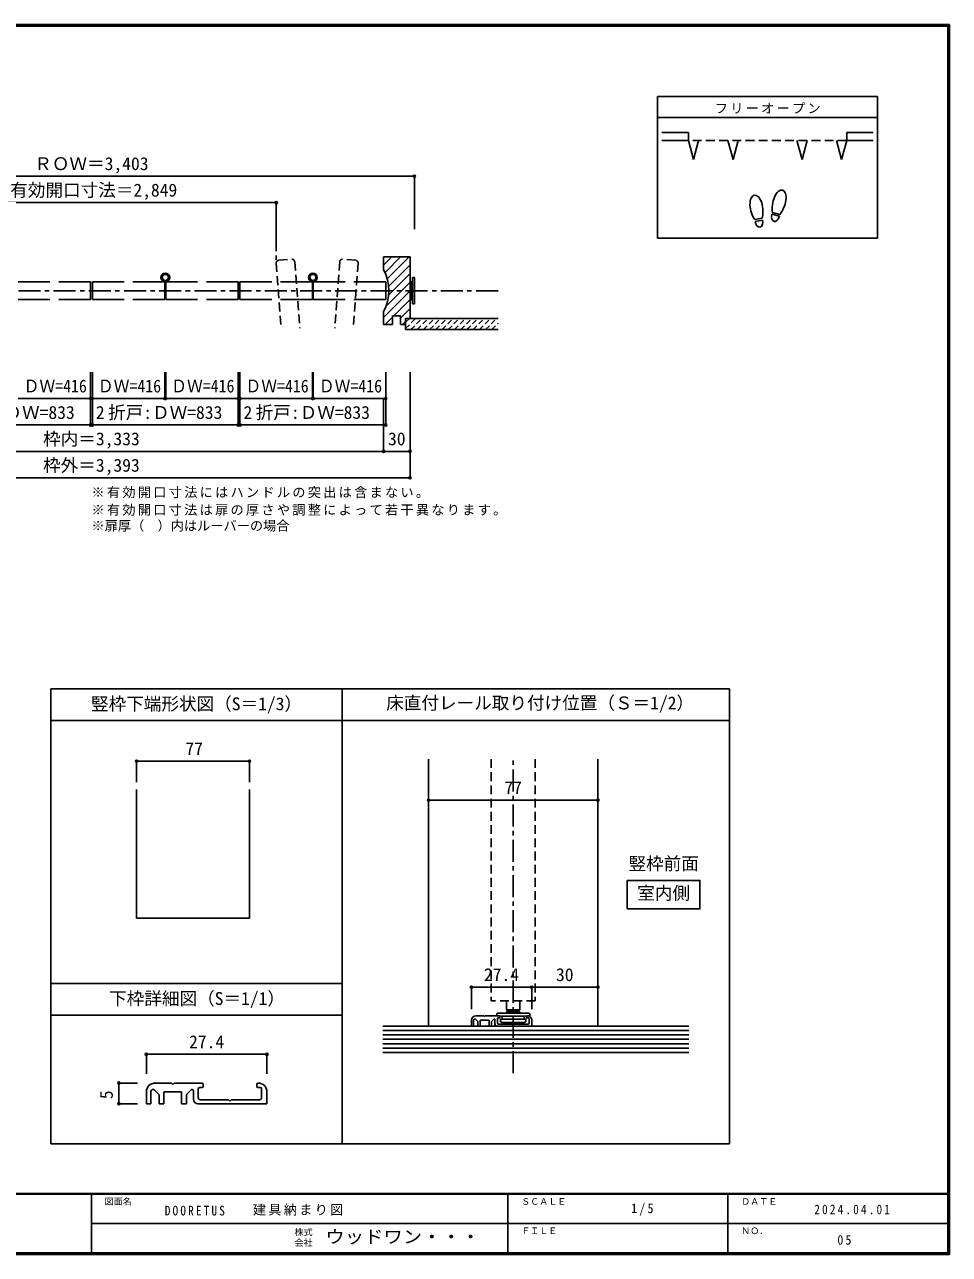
# Model space of a CAD drawing. Units: millimetres, scale not verified, with parts at other scales. Extents: x -973 to 977, y -701 to 696.
# Drawn here: x -74 to 977, y -701 to 696 of the extents above; entities that cross this region are included whole.
import ezdxf
from ezdxf.enums import TextEntityAlignment as Align

# ---------------------------------------------------------------- set-up
doc = ezdxf.new("R2010")
doc.units = ezdxf.units.MM
doc.header["$LTSCALE"] = 5
doc.header["$PDMODE"] = 32
doc.header["$PDSIZE"] = 2.5
for name, pattern in [('CHAIN1', [8, 5, -1, 1, -1]), ('DASHED1', [1.8, 1.2, -0.6]), ('DASHED2', [3, 2, -1])]:
    doc.linetypes.add(name, pattern=pattern)
for name, color, linetype in [('0-1_通り芯', 4, 'CHAIN1'), ('0-3_仕上げ', 2, 'Continuous'), ('0-4_枠', 7, 'Continuous'), ('0-6_扉', 6, 'Continuous'), ('0-7_金物', 7, 'Continuous'), ('0-8_戸当り', 2, 'Continuous'), ('0-A_文字', 7, 'Continuous'), ('0-B_寸法', 7, 'Continuous'), ('0-C_ハッチ', 4, 'DASHED1'), ('0-E', 7, 'Continuous'), ('1-E', 7, 'Continuous'), ('F-0_補助線', 7, 'Continuous'), ('F-1_枠', 6, 'Continuous'), ('F-A_文字', 7, 'Continuous')]:
    doc.layers.add(name, color=color, linetype=linetype)
doc.styles.add('ＭＳ ゴシック', font='')
doc.styles.get('ＭＳ ゴシック').set_extended_font_data('MS Gothic')

msp = doc.modelspace()

# ---------------------------------------------------------------- linework, layer by layer
at = {"layer": '0-1_通り芯'}
for p, q in [((211.653, 463.658), (211.653, 424.921)), ((463.653, 393.658), (-460.347, 393.658))]:
    msp.add_line(p, q, dxfattribs=at)
at = {"layer": '0-3_仕上げ'}
msp.add_line((358.653, 349.658), (463.653, 349.658), dxfattribs=at)
msp.add_lwpolyline([(358.653, 349.658), (358.653, 362.158), (463.653, 362.158)], dxfattribs=at)
at = {"layer": '0-4_枠', "color": 3}
for p, q in [((333.653, 417.658), (333.653, 432.158)), ((363.653, 432.158), (333.653, 432.158)), ((363.653, 362.158), (363.653, 432.158)), ((352.653, 365.158), (343.653, 365.158)), ((343.653, 355.158), (343.653, 365.158)), ((352.653, 355.158), (352.653, 365.158)), ((358.653, 355.158), (352.653, 355.158)), ((363.653, 362.158), (358.653, 362.158)), ((358.653, 355.158), (358.653, 362.158))]:
    msp.add_line(p, q, dxfattribs=at)
msp.add_lwpolyline([(343.653, 355.158), (341.084, 355.158), (333.653, 355.158), (333.653, 369.658)], dxfattribs=at)
msp.add_arc((288.653, 393.658), 51, 331.92751, 28.07249, dxfattribs=at)
at = {"layer": '0-6_扉', "color": 2, "linetype": 'DASHED2'}
for p, q in [((211.653, 424.921), (217.259, 351.158)), ((214.417, 428.14), (229.374, 429.277)), ((232.593, 426.513), (238.32, 351.158)), ((283.814, 426.513), (278.088, 351.158)), ((301.99, 428.14), (287.033, 429.277)), ((304.754, 424.921), (299.148, 351.158))]:
    msp.add_line(p, q, dxfattribs=at)
at = {"layer": '0-6_扉'}
for p, q in [((-81.722, 403.658), (-45.534, 403.658)), ((-35.534, 403.658), (0.653, 403.658)), ((0.653, 403.658), (0.653, 383.658)), ((2.653, 403.658), (38.841, 403.658)), ((2.653, 403.658), (2.653, 383.658)), ((48.841, 403.658), (85.028, 403.658)), ((85.028, 403.658), (85.028, 383.658)), ((86.028, 403.658), (122.216, 403.658)), ((86.028, 403.658), (86.028, 383.658)), ((132.216, 403.658), (168.403, 403.658)), ((168.403, 403.658), (168.403, 383.658)), ((170.403, 403.658), (206.591, 403.658)), ((170.403, 403.658), (170.403, 383.658)), ((216.591, 403.658), (252.778, 403.658)), ((252.778, 403.658), (252.778, 383.658)), ((253.778, 403.658), (289.966, 403.658)), ((253.778, 403.658), (253.778, 383.658)), ((299.966, 403.658), (336.153, 403.658)), ((336.153, 403.658), (336.153, 383.658)), ((-81.722, 383.658), (-45.534, 383.658)), ((-35.534, 383.658), (0.653, 383.658)), ((2.653, 383.658), (38.841, 383.658)), ((48.841, 383.658), (85.028, 383.658)), ((86.028, 383.658), (122.216, 383.658)), ((132.216, 383.658), (168.403, 383.658)), ((170.403, 383.658), (206.591, 383.658)), ((216.591, 383.658), (252.778, 383.658)), ((253.778, 383.658), (289.966, 383.658)), ((299.966, 383.658), (336.153, 383.658))]:
    msp.add_line(p, q, dxfattribs=at)
at = {"layer": '0-6_扉', "color": 2, "linetype": 'DASHED2'}
for centre, start, end in [((214.644, 425.149), 94.34602, 184.34602), ((229.601, 426.285), 4.34602, 94.34602), ((286.806, 426.285), 85.65398, 175.65398), ((301.763, 425.149), 355.65398, 85.65398)]:
    msp.add_arc(centre, 3, start, end, dxfattribs=at)
at = {"layer": '0-7_金物'}
for p, q in [((366.653, 378.658), (366.653, 408.658)), ((368.653, 408.658), (366.653, 408.658)), ((368.653, 378.658), (368.653, 408.658)), ((364.653, 402.658), (363.653, 402.658)), ((366.653, 403.657), (364.653, 403.657)), ((364.653, 383.658), (364.653, 403.657)), ((364.653, 384.658), (363.653, 384.658)), ((366.653, 383.658), (364.653, 383.658)), ((368.653, 378.658), (366.653, 378.658))]:
    msp.add_line(p, q, dxfattribs=at)
for centre, radius in [((85.528, 408.658), 5), ((85.528, 408.658), 3.5), ((253.278, 408.658), 5), ((253.278, 408.658), 3.5)]:
    msp.add_circle(centre, radius, dxfattribs=at)
at = {"layer": '0-8_戸当り'}
for p, q in [((679.986, 573.251), (649.986, 573.251)), ((679.986, 573.251), (679.986, 564.251)), ((859.986, 573.251), (859.986, 564.251)), ((859.986, 573.251), (889.986, 573.251)), ((679.986, 564.251), (649.986, 564.251)), ((679.986, 564.251), (685.81, 542.517)), ((691.633, 564.251), (685.81, 542.517)), ((724.986, 564.251), (730.81, 542.517)), ((736.633, 564.251), (730.81, 542.517)), ((803.339, 564.251), (809.163, 542.517)), ((814.986, 564.251), (809.163, 542.517)), ((848.339, 564.251), (854.163, 542.517)), ((859.986, 564.251), (854.163, 542.517)), ((859.986, 564.251), (889.986, 564.251))]:
    msp.add_line(p, q, dxfattribs=at)
at = {"layer": '0-8_戸当り', "color": 7, "linetype": 'DASHED2'}
msp.add_line((859.986, 564.251), (679.986, 564.251), dxfattribs=at)
at = {"layer": '0-8_戸当り', "color": 3}
for p, q in [((764.011, 475.878), (755.365, 474.353)), ((783.479, 478.206), (774.998, 480.478)), ((784.022, 480.235), (775.542, 482.507)), ((764.376, 473.81), (755.73, 472.285))]:
    msp.add_line(p, q, dxfattribs=at)
for centre, major_axis, ratio, start_param, end_param in [((757.35, 488.377), (-2.445, 13.867), 0.5, 4.34059143, 8.22577918), ((783.267, 494.378), (3.644, 13.601), 0.5, 4.34059143, 8.22577918), ((783.163, 493.989), (4.416, 16.48), 0.4, 1.85063327, 2.44287679), ((757.42, 487.981), (-2.963, 16.802), 0.4, 1.85063327, 2.44287679), ((757.42, 487.981), (-2.963, 16.802), 0.4, 3.84030852, 4.43255203), ((779.238, 479.342), (1.894, 7.067), 0.6, 1.57079633, 4.71238898), ((783.163, 493.989), (4.416, 16.48), 0.4, 3.84030852, 4.43255203), ((760.053, 473.047), (-1.27, 7.205), 0.6, 1.57079633, 4.71238898)]:
    msp.add_ellipse(centre, major_axis=major_axis, ratio=ratio, start_param=start_param, end_param=end_param, dxfattribs=at)
at = {"layer": '0-A_文字', "color": 3}
for p, q in [((644.986, 614.167), (644.986, 453.167)), ((894.986, 614.167), (644.986, 614.167)), ((894.986, 614.167), (894.986, 453.167)), ((894.986, 590.167), (644.986, 590.167)), ((894.986, 453.167), (644.986, 453.167))]:
    msp.add_line(p, q, dxfattribs=at)
at = {"layer": '0-B_寸法', "color": 4}
for p, q in [((-365.347, 523.658), (368.653, 523.658)), ((368.653, 523.658), (368.653, 463.658)), ((-208.347, 493.658), (211.653, 493.658)), ((211.653, 493.658), (211.653, 463.658)), ((0.653, 271.158), (0.653, 301.158)), ((2.653, 271.158), (2.653, 301.158)), ((85.028, 271.158), (85.028, 301.158)), ((86.028, 271.158), (86.028, 301.158)), ((168.403, 271.158), (168.403, 301.158)), ((170.403, 271.158), (170.403, 301.158)), ((252.778, 271.158), (252.778, 301.158)), ((253.778, 271.158), (253.778, 301.158)), ((336.153, 271.158), (336.153, 301.158)), ((363.653, 181.158), (363.653, 301.158)), ((-81.722, 271.158), (0.653, 271.158)), ((0.653, 241.158), (0.653, 271.158)), ((2.653, 271.158), (85.028, 271.158)), ((2.653, 241.158), (2.653, 271.158)), ((86.028, 271.158), (168.403, 271.158)), ((168.403, 241.158), (168.403, 271.158)), ((170.403, 271.158), (252.778, 271.158)), ((170.403, 241.158), (170.403, 271.158)), ((253.778, 271.158), (336.153, 271.158)), ((333.653, 211.158), (333.653, 271.158)), ((336.153, 241.158), (336.153, 271.158)), ((-165.097, 241.158), (0.653, 241.158)), ((0.653, 241.158), (2.653, 241.158)), ((2.653, 241.158), (168.403, 241.158)), ((168.403, 241.158), (170.403, 241.158)), ((170.403, 241.158), (336.153, 241.158)), ((-330.347, 211.158), (333.653, 211.158)), ((333.653, 211.158), (363.653, 211.158)), ((-360.347, 181.158), (363.653, 181.158))]:
    msp.add_line(p, q, dxfattribs=at)
at = {"layer": '0-B_寸法'}
for p in [(368.653, 523.658), (211.653, 493.658), (0.653, 271.158), (2.653, 271.158), (85.028, 271.158), (86.028, 271.158), (168.403, 271.158), (170.403, 271.158), (252.778, 271.158), (253.778, 271.158), (336.153, 271.158), (0.653, 241.158), (2.653, 241.158), (168.403, 241.158), (170.403, 241.158), (336.153, 241.158), (333.653, 211.158), (363.653, 211.158), (363.653, 181.158)]:
    msp.add_point(p, dxfattribs=at)
at = {"layer": '0-C_ハッチ', "linetype": 'Continuous'}
for p, q in [((333.653, 422.749), (343.062, 432.158)), ((335.232, 414.428), (352.961, 432.158)), ((337.84, 407.137), (362.861, 432.158)), ((339.394, 398.791), (363.653, 423.05)), ((339.434, 388.932), (363.653, 413.151)), ((333.653, 363.352), (363.653, 393.352)), ((336.555, 376.154), (363.653, 403.251)), ((345.358, 365.158), (363.653, 383.452)), ((335.358, 355.158), (343.653, 363.452)), ((352.653, 362.553), (363.653, 373.553)), ((362.157, 362.158), (363.653, 363.653)), ((355.157, 355.158), (358.653, 358.653))]:
    msp.add_line(p, q, dxfattribs=at)
at = {"layer": '0-C_ハッチ'}
for p, q in [((358.653, 350.656), (370.155, 362.158)), ((358.653, 357.727), (363.084, 362.158)), ((364.726, 349.658), (377.226, 362.158)), ((371.797, 349.658), (384.297, 362.158)), ((378.868, 349.658), (391.368, 362.158)), ((385.939, 349.658), (398.439, 362.158)), ((393.01, 349.658), (405.51, 362.158)), ((400.081, 349.658), (412.581, 362.158)), ((407.152, 349.658), (419.652, 362.158)), ((414.223, 349.658), (426.723, 362.158)), ((421.294, 349.658), (433.794, 362.158)), ((428.366, 349.658), (440.866, 362.158)), ((435.437, 349.658), (447.937, 362.158)), ((442.508, 349.658), (455.008, 362.158)), ((449.579, 349.658), (462.079, 362.158)), ((456.65, 349.658), (463.653, 356.661))]:
    msp.add_line(p, q, dxfattribs=at)
at = {"layer": '0-E', "color": 3}
for p, q in [((-44.347, -58.638), (286.598, -58.638)), ((286.598, -575.155), (286.598, -58.638)), ((726.598, -58.638), (726.598, -575.155)), ((-44.347, -94.638), (286.598, -94.638)), ((286.598, -94.638), (726.598, -94.638)), ((52.928, -172.915), (52.928, -318.797)), ((181.261, -172.915), (181.261, -318.797)), ((52.928, -318.797), (181.261, -318.797)), ((-44.347, -393.302), (286.598, -393.302)), ((-44.347, -429.302), (286.598, -429.302))]:
    msp.add_line(p, q, dxfattribs=at)
at = {"layer": '0-E', "color": 4}
for p, q in [((52.928, -140.658), (52.928, -164.582)), ((64.041, -473.617), (201.041, -473.617)), ((64.041, -473.617), (64.041, -495.671)), ((201.041, -473.617), (201.041, -495.671)), ((32.767, -506.2), (32.767, -529.7)), ((32.767, -506.2), (54.06, -506.2)), ((32.767, -529.7), (54.06, -529.7))]:
    msp.add_line(p, q, dxfattribs=at)
at = {"layer": '0-E'}
for p, q in [((473.427, -412.831), (473.427, -422.928)), ((488.427, -422.928), (488.427, -412.831)), ((462.177, -429.729), (462.177, -427.979)), ((462.177, -429.729), (464.354, -429.729)), ((463.427, -426.729), (488.427, -426.729)), ((464.354, -429.729), (467.98, -430.303)), ((467.98, -430.303), (468.302, -430.354)), ((468.302, -433.229), (468.302, -430.354)), ((468.302, -430.38), (493.552, -430.38)), ((473.427, -422.928), (488.427, -422.928)), ((476.552, -423.479), (473.427, -422.928)), ((474.677, -424.229), (473.427, -425.479)), ((473.427, -426.729), (473.427, -425.479)), ((488.427, -425.479), (473.427, -425.479)), ((474.677, -424.229), (487.177, -424.229)), ((476.552, -423.479), (485.302, -423.479)), ((476.552, -423.479), (476.552, -424.229)), ((485.302, -423.479), (488.427, -422.928)), ((485.302, -423.479), (485.302, -424.229)), ((488.427, -425.479), (487.177, -424.229)), ((488.427, -425.479), (488.427, -426.729)), ((488.427, -426.729), (498.427, -426.729)), ((493.552, -430.354), (493.552, -433.229)), ((496.177, -430.581), (496.177, -431.831)), ((499.677, -427.979), (499.677, -429.729)), ((468.302, -433.729), (493.552, -433.729)), ((468.427, -437.479), (493.427, -437.479)), ((64.041, -529.7), (64.041, -516.2)), ((69.041, -529.7), (69.041, -515.986)), ((74.041, -506.2), (92.541, -506.2)), ((84.041, -529.7), (84.041, -516.7)), ((84.541, -516.2), (103.541, -516.2)), ((94.041, -507.7), (92.541, -506.2)), ((94.041, -507.7), (95.541, -506.2)), ((127.041, -506.2), (95.541, -506.2)), ((104.041, -529.7), (104.041, -516.7)), ((109.981, -519.011), (114.981, -514.011)), ((117.541, -515.072), (117.541, -524.7)), ((123.041, -512.7), (123.041, -522.7)), ((127.541, -511.2), (124.541, -511.2)), ((128.541, -507.7), (128.541, -510.2)), ((189.541, -507.7), (189.541, -510.2)), ((190.541, -511.2), (193.541, -511.2)), ((195.041, -512.7), (195.041, -522.7)), ((201.041, -516.2), (201.041, -529.7)), ((64.041, -529.7), (69.041, -529.7)), ((78.541, -529.7), (84.041, -529.7)), ((104.041, -529.7), (109.541, -529.7)), ((109.541, -529.7), (109.541, -520.072)), ((122.541, -529.7), (201.041, -529.7)), ((125.541, -525.2), (157.541, -525.2)), ((159.041, -526.7), (157.541, -525.2))]:
    msp.add_line(p, q, dxfattribs=at)
at = {"layer": '0-E', "color": 3}
for points in [[(-44.347, -58.638), (-44.347, -575.155), (726.598, -575.155)], [(286.598, -529.664), (286.598, -58.638), (726.598, -58.638)]]:
    msp.add_lwpolyline(points, dxfattribs=at)
at = {"layer": '0-E', "color": 4}
msp.add_lwpolyline([(52.928, -140.658), (181.261, -140.658), (181.261, -164.582)], dxfattribs=at)
at = {"layer": '0-E'}
for points in [[(493.552, -430.354), (497.499, -429.729), (499.677, -429.729)], [(466.427, -435.479), (466.427, -433.729), (467.802, -433.729)], [(467.802, -433.729), (468.302, -433.729), (468.302, -433.229)], [(493.552, -433.229), (493.552, -433.729), (494.052, -433.729)], [(494.052, -433.729), (495.427, -433.729), (495.427, -435.479)], [(78.541, -529.7), (78.541, -519.45), (73.309, -514.218)], [(159.041, -526.7), (160.541, -525.2), (192.541, -525.2)]]:
    msp.add_lwpolyline(points, dxfattribs=at)
for centre, radius, start, end in [((463.427, -427.979), 1.25, 90, 180), ((498.427, -427.979), 1.25, 0, 90), ((468.427, -435.479), 2, 180, 270), ((493.427, -435.479), 2, 270, 0), ((74.041, -516.2), 10, 90, 180), ((71.541, -515.986), 2.5, 45, 180), ((84.541, -516.7), 0.5, 90, 180), ((103.541, -516.7), 0.5, 0, 90), ((116.041, -515.072), 1.5, 360, 135), ((124.541, -512.7), 1.5, 90, 180), ((127.041, -507.7), 1.5, 360, 90), ((127.541, -510.2), 1, 270, 360), ((191.041, -507.7), 1.5, 90, 180), ((190.541, -510.2), 1, 180, 270), ((191.041, -516.2), 10, 360, 90), ((193.541, -512.7), 1.5, 0, 90), ((111.041, -520.072), 1.5, 135, 180), ((122.541, -524.7), 5, 180, 270), ((125.541, -522.7), 2.5, 180, 270), ((192.541, -522.7), 2.5, 270, 0)]:
    msp.add_arc(centre, radius, start, end, dxfattribs=at)
for p in [(52.928, -140.658), (181.261, -140.658), (64.041, -473.617), (201.041, -473.617), (32.767, -506.2), (32.767, -529.7)]:
    msp.add_point(p, dxfattribs=at)
at = {"layer": '1-E', "color": 3}
for p, q in [((384.677, -138.33), (384.677, -441.581)), ((577.177, -138.33), (577.177, -441.581))]:
    msp.add_line(p, q, dxfattribs=at)
at = {"layer": '1-E', "linetype": 'DASHED2'}
for p, q in [((455.927, -138.33), (455.927, -412.831)), ((505.927, -138.33), (505.927, -412.831)), ((505.927, -412.831), (455.927, -412.831))]:
    msp.add_line(p, q, dxfattribs=at)
at = {"layer": '1-E', "color": 4, "linetype": 'CHAIN1'}
msp.add_line((480.927, -494.953), (480.927, -138.33), dxfattribs=at)
at = {"layer": '1-E', "color": 4}
for p, q in [((384.677, -184.943), (577.177, -184.943)), ((433.427, -397.331), (501.927, -397.331)), ((433.427, -397.331), (433.427, -422.331)), ((501.927, -397.331), (501.927, -422.331)), ((501.927, -397.331), (577.177, -397.331)), ((577.177, -397.331), (577.177, -422.331))]:
    msp.add_line(p, q, dxfattribs=at)
at = {"layer": '1-E'}
for p, q in [((438.427, -429.831), (447.677, -429.831)), ((448.427, -430.581), (447.677, -429.831)), ((448.427, -430.581), (449.177, -429.831)), ((464.927, -429.831), (449.177, -429.831)), ((465.177, -432.331), (463.677, -432.331)), ((465.677, -430.581), (465.677, -431.831)), ((496.177, -430.581), (496.177, -431.831)), ((496.677, -432.331), (498.177, -432.331)), ((332.848, -446.581), (680.348, -446.581)), ((433.427, -441.581), (433.427, -434.831)), ((433.427, -441.581), (435.927, -441.581)), ((435.927, -441.581), (435.927, -434.724)), ((440.677, -441.581), (443.427, -441.581)), ((443.427, -441.581), (443.427, -435.081)), ((443.677, -434.831), (453.177, -434.831)), ((453.427, -441.581), (453.427, -435.081)), ((453.427, -441.581), (456.177, -441.581)), ((456.177, -441.581), (456.177, -436.767)), ((456.397, -436.236), (458.897, -433.736)), ((460.177, -434.267), (460.177, -439.081)), ((462.677, -441.581), (501.927, -441.581)), ((462.927, -433.081), (462.927, -438.081)), ((464.177, -439.331), (480.177, -439.331)), ((480.927, -440.081), (480.177, -439.331)), ((498.927, -433.081), (498.927, -438.081)), ((501.927, -434.831), (501.927, -441.581)), ((332.848, -451.581), (680.348, -451.581)), ((332.848, -456.581), (680.348, -456.581)), ((332.848, -461.581), (680.348, -461.581)), ((332.848, -466.581), (680.348, -466.581))]:
    msp.add_line(p, q, dxfattribs=at)
at = {"layer": '1-E', "color": 2}
for p, q in [((680.348, -441.581), (332.848, -441.581)), ((332.848, -471.581), (680.348, -471.581))]:
    msp.add_line(p, q, dxfattribs=at)
at = {"layer": '1-E'}
msp.add_lwpolyline([(610.591, -276.024), (693.184, -276.024), (693.184, -308.404), (610.591, -308.404)], close=True, dxfattribs=at)
for points in [[(440.677, -441.581), (440.677, -436.456), (438.061, -433.84)], [(480.927, -440.081), (481.677, -439.331), (497.677, -439.331)]]:
    msp.add_lwpolyline(points, dxfattribs=at)
for centre, radius, start, end in [((438.427, -434.831), 5, 90, 180), ((463.677, -433.081), 0.75, 90, 180), ((464.927, -430.581), 0.75, 360, 90), ((465.177, -431.831), 0.5, 270, 360), ((496.927, -430.581), 0.75, 90, 180), ((496.677, -431.831), 0.5, 180, 270), ((496.927, -434.831), 5, 360, 90), ((498.177, -433.081), 0.75, 0, 90), ((437.177, -434.724), 1.25, 45, 180), ((443.677, -435.081), 0.25, 90, 180), ((453.177, -435.081), 0.25, 0, 90), ((456.927, -436.767), 0.75, 135, 180), ((459.427, -434.267), 0.75, 360, 135), ((462.677, -439.081), 2.5, 180, 270), ((464.177, -438.081), 1.25, 180, 270), ((497.677, -438.081), 1.25, 270, 0)]:
    msp.add_arc(centre, radius, start, end, dxfattribs=at)
for p in [(384.677, -184.943), (577.177, -184.943), (433.427, -397.331), (501.927, -397.331), (577.177, -397.331)]:
    msp.add_point(p, dxfattribs=at)
at = {"layer": 'F-1_枠'}
for p, q in [((-973.347, 695.833), (976.653, 695.833)), ((-973.347, 695), (976.653, 695)), ((-973.347, 694.167), (976.653, 694.167)), ((974.986, 695.833), (974.986, -700.833)), ((975.82, 695.833), (975.82, -700.833)), ((976.653, 695.833), (976.653, -700.833)), ((976.653, -631.667), (-973.347, -631.667)), ((976.653, -632.5), (-973.347, -632.5)), ((1.653, -632.5), (1.653, -699.167)), ((474.986, -632.5), (474.986, -699.167)), ((724.986, -632.5), (724.986, -699.167)), ((1.653, -665.833), (974.986, -665.834)), ((976.653, -699.167), (-973.347, -699.167)), ((976.653, -700), (-973.347, -700)), ((976.653, -700.833), (-973.347, -700.833))]:
    msp.add_line(p, q, dxfattribs=at)

# ---------------------------------------------------------------- texts
at = {"layer": '0-A_文字', "style": 'ＭＳ ゴシック'}
msp.add_text('※扉厚（\u3000）内はルーバーの場合', height=11, dxfattribs=at).set_placement((1.653, 117.939), align=Align.BOTTOM_LEFT)
at = {"layer": '0-A_文字', "char_height": 11, "attachment_point": 7, "style": 'ＭＳ ゴシック'}
for s, insert in [('\\T1.17;フリーオープン', (709.986, 594.667)), ('\\T1.17;※有効開口寸法にはハンドルの突出は含まない。', (1.653, 157.939)), ('\\T1.17;※有効開口寸法は扉の厚さや調整によって若干異なります。', (1.653, 137.939))]:
    msp.add_mtext(s, dxfattribs=dict(at, insert=insert))
at = {"layer": '0-B_寸法', "style": 'ＭＳ ゴシック'}
for s, p in [('ＲＯＷ＝3,403', (-63.347, 526.158)), ('有効開口寸法＝2,849', (-90.697, 496.158)), ('折戸:ＤＷ=833', (-147.222, 243.658)), ('2', (6.653, 243.658)), ('折戸:ＤＷ=833', (20.528, 243.658)), ('2', (174.403, 243.658)), ('折戸:ＤＷ=833', (188.278, 243.658)), ('枠内＝3,333', (-53.347, 213.658)), ('30', (338.653, 213.658)), ('枠外＝3,393', (-53.347, 183.658))]:
    msp.add_text(s, height=14.66, dxfattribs=at).set_placement(p, align=Align.BOTTOM_LEFT)
at = {"layer": '0-B_寸法', "style": 'ＭＳ ゴシック', "width": 0.9}
for p in [(-75.534, 273.658), (8.841, 273.658), (92.216, 273.658), (176.591, 273.658), (259.966, 273.658)]:
    msp.add_text('ＤＷ=416', height=14.66, dxfattribs=at).set_placement(p, align=Align.BOTTOM_LEFT)
at = {"layer": '0-E', "style": 'ＭＳ ゴシック'}
for s, p in [('竪枠下端形状図（S＝1/3）', (1.126, -87.265)), ('床直付レール取り付け位置（Ｓ＝1/2）', (336.598, -86.287)), ('77', (108.419, -138.158)), ('下枠詳細図（S＝1/1）', (21.672, -421.929)), ('27.4', (112.541, -471.117))]:
    msp.add_text(s, height=14.66, dxfattribs=at).set_placement(p, align=Align.BOTTOM_LEFT)
msp.add_text('5', height=14.66, rotation=90, dxfattribs=at).set_placement((30.267, -524.528), align=Align.BOTTOM_LEFT)
at = {"layer": '1-E', "style": 'ＭＳ ゴシック'}
for s, p in [('77', (470.927, -182.443)), ('竪枠前面', (611.887, -268.663)), ('室内側', (621.887, -302.214)), ('27.4', (447.677, -394.831)), ('30', (529.552, -394.831))]:
    msp.add_text(s, height=14.66, dxfattribs=at).set_placement(p, align=Align.BOTTOM_LEFT)
at = {"layer": 'F-0_補助線', "char_height": 11, "attachment_point": 7, "style": 'ＭＳ ゴシック'}
for s, insert in [('\\T1.39;\\W0.85;DOORETUS', (84.986, -656.798)), ('\\T1.17;建具納まり図', (185.035, -656.798))]:
    msp.add_mtext(s, dxfattribs=dict(at, insert=insert))
at = {"layer": 'F-A_文字', "style": 'ＭＳ ゴシック'}
for s, p in [('図面名', (16.653, -646.667)), ('ＳＣＡＬＥ', (489.986, -646.667)), ('ＤＡＴＥ', (739.986, -646.667)), ('ＮＯ．', (739.986, -680.001)), ('株式', (232.486, -681.5)), ('会社', (232.486, -693.5)), ('ＦＩＬＥ', (489.986, -680))]:
    msp.add_text(s, height=7.331, dxfattribs=at).set_placement(p, align=Align.BOTTOM_LEFT)
at = {"layer": 'F-A_文字', "style": 'ＭＳ ゴシック', "width": 1.1}
msp.add_text('ウッドワン・・・', height=14.66, dxfattribs=at).set_placement((267.486, -692.5), align=Align.BOTTOM_LEFT)
at = {"layer": 'F-A_文字', "char_height": 11, "attachment_point": 7, "style": 'ＭＳ ゴシック'}
for s, insert in [('\\T1.38;\\W0.9;1/5', (614.986, -656.667)), ('\\T1.39;\\W0.85;2024.04.01', (823.111, -655.417)), ('\\T1.36;\\W0.9;05', (849.361, -690.001))]:
    msp.add_mtext(s, dxfattribs=dict(at, insert=insert))

doc.saveas('drawing.dxf')
